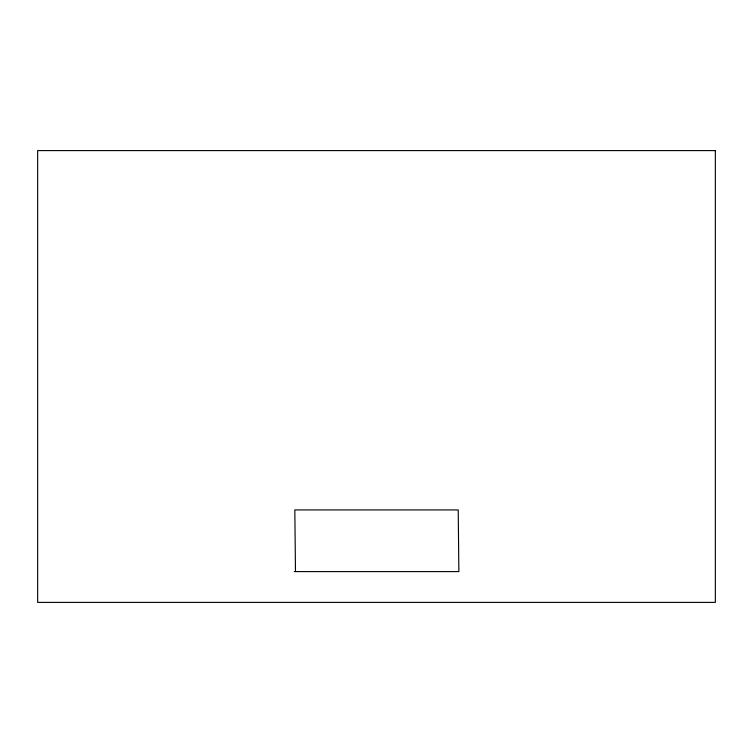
<?xml version="1.0" encoding="UTF-8"?>
<svg xmlns="http://www.w3.org/2000/svg" width="753" height="753" viewBox="0 0 753 753"><rect width="100%" height="100%" fill="white"/><g stroke="black" fill="none" stroke-linecap="round" stroke-linejoin="round"><path stroke-width="1.13" d="M294.291 571.593L458.869 571.593L458.219 509.932L294.828 509.932L295.477 571.593M715.35 150.6L37.65 150.6L37.65 602.4L715.35 602.4L715.35 150.6"/></g></svg>
